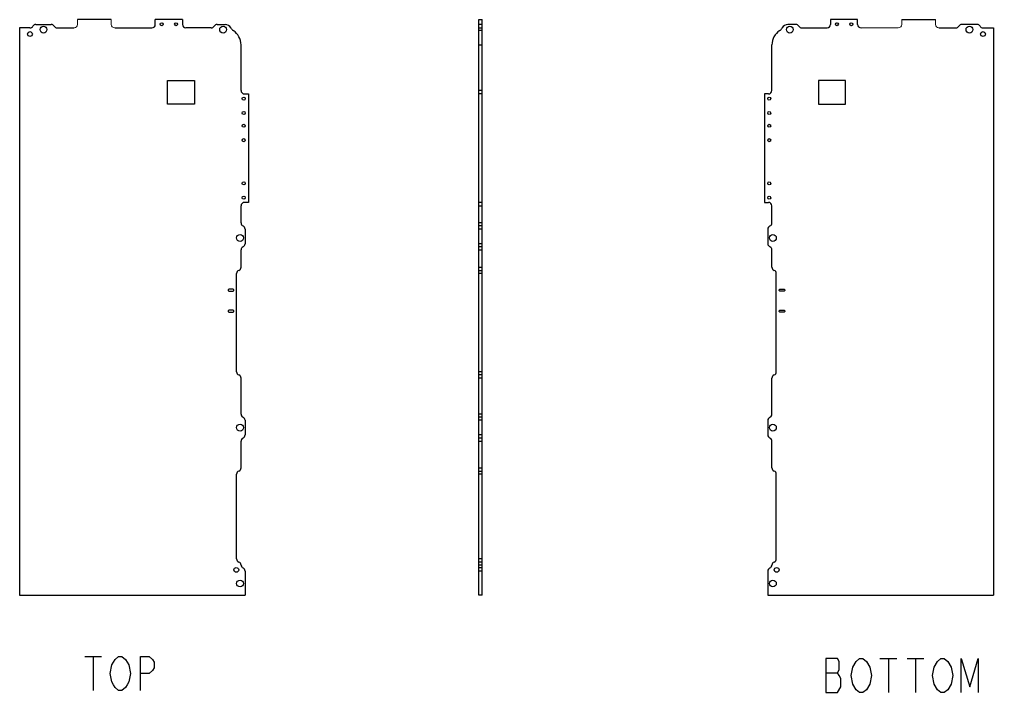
# Model space of a CAD drawing. Header units: millimetres. Extents: x 106 to 800, y 154 to 369.
# Drawn here: x 512.9 to 800.4, y 153.8 to 352.5 of the extents above; entities that cross this region are included whole.
import ezdxf

# ---------------------------------------------------------------- set-up
doc = ezdxf.new("R2010")
doc.units = ezdxf.units.MM
doc.header["$LTSCALE"] = 32.67
doc.layers.get('0').update_dxf_attribs({"linetype": 'CONTINUOUS'})
doc.layers.add('图层1', color=3, linetype='CONTINUOUS')

msp = doc.modelspace()

# ---------------------------------------------------------------- linework, layer by layer
at = {"color": 7, "linetype": 'Continuous'}
for p, q in [((517.71, 351), (522.24, 351)), ((552.97, 351), (552.97, 352.5)), ((560.97, 352.5), (552.97, 352.5)), ((560.97, 352.5), (560.97, 351)), ((571.21, 351), (573.54, 351)), ((648.48, 182.5), (648.48, 352.5)), ((648.48, 352.5), (649.48, 352.5)), ((649.48, 351), (648.48, 351)), ((649.48, 182.5), (649.48, 352.5)), ((742.02, 351), (739.69, 351)), ((752.25, 352.5), (752.25, 351)), ((760.25, 352.5), (752.25, 352.5)), ((760.25, 351), (760.25, 352.5)), ((795.52, 351), (790.99, 351)), ((512.87, 350), (512.87, 182.5)), ((515.97, 350), (512.87, 350)), ((569.47, 350), (561.97, 350)), ((649.48, 349.94), (648.48, 349.94)), ((649.48, 349.2), (648.48, 349.2)), ((743.75, 350), (751.25, 350)), ((797.25, 350), (800.35, 350)), ((800.35, 350), (800.35, 182.5)), ((578.27, 331.5), (578.27, 345)), ((648.48, 345), (649.48, 345)), ((734.95, 331.5), (734.95, 345)), ((556.57, 327.5), (556.57, 334.5)), ((556.57, 334.5), (564.57, 334.5)), ((564.57, 334.5), (564.57, 327.5)), ((748.65, 334.5), (748.65, 327.5)), ((756.65, 334.5), (748.65, 334.5)), ((756.65, 327.5), (756.65, 334.5)), ((649.48, 331.5), (648.48, 331.5)), ((579.27, 330.5), (580.47, 330.5)), ((580.47, 330.5), (580.47, 298.5)), ((649.48, 330.5), (648.48, 330.5)), ((732.75, 330.5), (732.75, 298.5)), ((733.95, 330.5), (732.75, 330.5)), ((564.57, 327.5), (556.57, 327.5)), ((748.65, 327.5), (756.65, 327.5)), ((578.27, 292.45), (578.27, 297.5)), ((580.47, 298.5), (579.27, 298.5)), ((649.48, 298.5), (648.48, 298.5)), ((648.48, 297.5), (649.48, 297.5)), ((732.75, 298.5), (733.95, 298.5)), ((734.95, 292.45), (734.95, 297.5)), ((579.47, 290.62), (579.47, 286.29)), ((649.48, 292.45), (648.48, 292.45)), ((649.48, 291.54), (648.48, 291.54)), ((649.48, 290.62), (648.48, 290.62)), ((733.75, 290.62), (733.75, 286.29)), ((649.48, 286.29), (648.48, 286.29)), ((649.48, 285.37), (648.48, 285.37)), ((578.27, 279.37), (578.27, 284.45)), ((648.48, 284.45), (649.48, 284.45)), ((734.95, 279.37), (734.95, 284.45)), ((648.48, 279.37), (649.48, 279.37)), ((576.97, 248.5), (576.97, 277.5)), ((648.48, 278.43), (649.48, 278.43)), ((649.48, 277.5), (648.48, 277.5)), ((736.25, 248.5), (736.25, 277.5)), ((649.48, 248.5), (648.48, 248.5)), ((649.48, 247.56), (648.48, 247.56)), ((578.27, 236), (578.27, 246.62)), ((649.48, 246.62), (648.48, 246.62)), ((734.95, 236), (734.95, 246.62)), ((649.48, 236), (648.48, 236)), ((579.47, 234.16), (579.47, 229.83)), ((649.48, 235.08), (648.48, 235.08)), ((649.48, 234.16), (648.48, 234.16)), ((733.75, 234.16), (733.75, 229.83)), ((578.27, 220.11), (578.27, 228)), ((649.48, 229.83), (648.48, 229.83)), ((649.48, 228.91), (648.48, 228.91)), ((648.48, 228), (649.48, 228)), ((734.95, 220.11), (734.95, 228)), ((648.48, 220.11), (649.48, 220.11)), ((648.48, 219.17), (649.48, 219.17)), ((576.97, 193.24), (576.97, 218.24)), ((649.48, 218.24), (648.48, 218.24)), ((736.25, 193.24), (736.25, 218.24)), ((649.48, 193.24), (648.48, 193.24)), ((649.48, 192.3), (648.48, 192.3)), ((649.48, 191.43), (648.48, 191.43)), ((649.48, 190.58), (648.48, 190.58)), ((579.47, 189.66), (579.47, 182.5)), ((649.48, 189.66), (648.48, 189.66)), ((733.75, 189.66), (733.75, 182.5)), ((512.87, 182.5), (579.47, 182.5)), ((649.48, 182.5), (648.48, 182.5)), ((733.75, 182.5), (800.35, 182.5))]:
    msp.add_line(p, q, dxfattribs=at)
at = {"color": 7, "linetype": 'Continuous', "lineweight": 0}
for p, q in [((529.97, 351), (529.97, 352.5)), ((539.97, 352.5), (539.97, 351)), ((752.25, 352.5), (752.25, 351)), ((752.25, 352.5), (760.25, 352.5)), ((760.25, 351), (760.25, 352.5)), ((773.25, 352.5), (773.25, 351)), ((783.25, 351), (783.25, 352.5)), ((761.25, 350), (772.25, 350))]:
    msp.add_line(p, q, dxfattribs=at)
for p, q in [((539.97, 352.5), (529.97, 352.5)), ((773.25, 352.5), (783.25, 352.5)), ((523.97, 350), (528.97, 350)), ((540.97, 350), (551.97, 350)), ((784.25, 350), (789.25, 350))]:
    msp.add_line(p, q)
for points in [[(576.12, 272.6), (576.12, 272.6, 0.414214), (575.8, 272.92), (574.75, 272.92, 0.414214), (574.42, 272.6), (574.42, 272.6, 0.414214), (574.75, 272.27), (575.8, 272.27, 0.414214)], [(737.1, 272.6), (737.1, 272.6, -0.414214), (737.43, 272.92), (738.48, 272.92, -0.414214), (738.8, 272.6), (738.8, 272.6, -0.414214), (738.48, 272.27), (737.43, 272.27, -0.414214)], [(576.12, 266.4), (576.12, 266.4, 0.414214), (575.8, 266.72), (574.75, 266.72, 0.414214), (574.42, 266.4), (574.42, 266.4, 0.414214), (574.75, 266.07), (575.8, 266.07, 0.414214)], [(737.1, 266.4), (737.1, 266.4, -0.414214), (737.43, 266.72), (738.48, 266.72, -0.414214), (738.8, 266.4), (738.8, 266.4, -0.414214), (738.48, 266.07), (737.43, 266.07, -0.414214)]]:
    msp.add_lwpolyline(points, format="xyb", close=True)
at = {"color": 7, "linetype": 'Continuous'}
for centre, radius in [((554.85, 351.09), 0.45), ((559.1, 351.09), 0.45), ((754.13, 351.09), 0.45), ((758.38, 351.09), 0.45), ((515.97, 348.2), 0.7), ((519.97, 349.5), 1), ((572.97, 349.5), 1), ((740.25, 349.5), 1), ((793.25, 349.5), 1), ((797.25, 348.2), 0.7), ((579.06, 329.12), 0.45), ((734.16, 329.12), 0.45), ((579.06, 324.87), 0.45), ((734.16, 324.87), 0.45), ((579.06, 321.12), 0.45), ((734.16, 321.12), 0.45), ((579.06, 316.87), 0.45), ((734.16, 316.87), 0.45), ((579.06, 304.12), 0.45), ((734.16, 304.12), 0.45), ((579.06, 299.87), 0.45), ((734.16, 299.87), 0.45), ((577.97, 288), 1), ((735.25, 288), 1), ((577.97, 232), 1), ((735.25, 232), 1), ((576.87, 190), 0.7), ((736.35, 190), 0.7), ((577.97, 186), 1), ((735.25, 186), 1)]:
    msp.add_circle(centre, radius, dxfattribs=at)
at = {"color": 7, "linetype": 'Continuous', "lineweight": 0}
for centre in [(754.13, 351.09), (758.38, 351.09)]:
    msp.add_circle(centre, 0.45, dxfattribs=at)
at = {"color": 7, "linetype": 'Continuous'}
for centre, radius, start, end in [((517.71, 350), 1, 90, 150), ((522.24, 350), 1, 30, 90), ((551.97, 351), 1, 270, 0), ((561.97, 351), 1, 180, 270), ((571.21, 350), 1, 90, 150), ((573.54, 349), 2, 28.0971, 90), ((739.69, 349), 2, 90, 151.9029), ((742.02, 350), 1, 30, 90), ((751.25, 351), 1, 270, 0), ((761.25, 351), 1, 180, 270), ((790.99, 350), 1, 90, 150), ((795.52, 350), 1, 30, 90), ((515.97, 351), 1, 270, 330), ((523.97, 351), 1, 210, 270), ((569.47, 351), 1, 270, 330), ((577.07, 350.88), 2, 208.0971, 237.1985), ((573.27, 345), 5, 0, 57.1985), ((739.95, 345), 5, 122.8015, 180), ((736.16, 350.88), 2, 302.8015, 331.9029), ((743.75, 351), 1, 210, 270), ((789.25, 351), 1, 270, 330), ((797.25, 351), 1, 210, 270), ((579.27, 331.5), 1, 180, 270), ((733.95, 331.5), 1, 270, 0), ((579.27, 297.5), 1, 90, 180), ((733.95, 297.5), 1, 0, 90), ((579.27, 292.45), 1, 180, 246.4218), ((578.47, 290.62), 1, 0, 66.4218), ((734.75, 290.62), 1, 113.5782, 180), ((733.95, 292.45), 1, 293.5782, 0), ((579.27, 284.45), 1, 113.5782, 180), ((578.47, 286.29), 1, 293.5782, 0), ((734.75, 286.29), 1, 180, 246.4218), ((733.95, 284.45), 1, 0, 66.4218), ((577.27, 279.37), 1, 290.4873, 0), ((735.95, 279.37), 1, 180, 249.5127), ((577.97, 277.5), 1, 110.4873, 180), ((735.25, 277.5), 1, 0, 69.5127), ((577.97, 248.5), 1, 180, 249.5127), ((577.27, 246.62), 1, 0, 69.5127), ((735.95, 246.62), 1, 110.4873, 180), ((735.25, 248.5), 1, 290.4873, 0), ((579.27, 236), 1, 180, 246.4218), ((733.95, 236), 1, 293.5782, 0), ((578.47, 234.16), 1, 0, 66.4218), ((734.75, 234.16), 1, 113.5782, 180), ((579.27, 228), 1, 113.5782, 180), ((578.47, 229.83), 1, 293.5782, 0), ((734.75, 229.83), 1, 180, 246.4218), ((733.95, 228), 1, 0, 66.4218), ((577.97, 218.24), 1, 110.4873, 180), ((577.27, 220.11), 1, 290.4873, 0), ((735.95, 220.11), 1, 180, 249.5127), ((735.25, 218.24), 1, 0, 69.5127), ((577.97, 193.24), 1, 180, 249.6525), ((735.25, 193.24), 1, 290.3475, 0), ((577.28, 191.36), 1, 3.8762, 69.6525), ((579.27, 191.5), 1, 183.8762, 246.4218), ((578.47, 189.66), 1, 0, 66.4218), ((734.75, 189.66), 1, 113.5782, 180), ((733.95, 191.5), 1, 293.5782, 356.1238), ((735.95, 191.36), 1, 110.3475, 176.1238)]:
    msp.add_arc(centre, radius, start, end, dxfattribs=at)
at = {"color": 7, "linetype": 'Continuous', "lineweight": 0}
for centre, start, end in [((528.97, 351), 270, 0), ((540.97, 351), 180, 270), ((751.25, 351), 270, 0), ((761.25, 351), 180, 270), ((772.25, 351), 270, 0), ((784.25, 351), 180, 270)]:
    msp.add_arc(centre, 1, start, end, dxfattribs=at)
at = {"layer": '图层1'}
for p, q in [((532.12, 164.44), (537.12, 164.44)), ((534.62, 164.44), (534.62, 154.44)), ((541.12, 163.6), (542.12, 164.44)), ((542.12, 164.44), (543.12, 164.44)), ((543.12, 164.44), (544.12, 163.6)), ((548.62, 154.44), (548.62, 164.44)), ((548.62, 164.44), (551.12, 164.44)), ((551.12, 164.44), (552.12, 163.6)), ((539.62, 159.44), (540.12, 161.94)), ((540.12, 161.94), (540.62, 162.77)), ((540.62, 162.77), (541.12, 163.6)), ((544.12, 163.6), (544.62, 162.77)), ((544.62, 162.77), (545.12, 161.94)), ((545.12, 161.94), (545.62, 159.44)), ((552.12, 163.6), (552.62, 162.77)), ((552.62, 161.1), (552.12, 160.27)), ((552.62, 162.77), (552.62, 161.1)), ((754.33, 163.81), (750.83, 163.81)), ((750.83, 163.81), (750.83, 153.81)), ((754.83, 162.97), (754.33, 163.81)), ((754.83, 160.47), (754.83, 162.97)), ((758.33, 158.81), (758.83, 161.31)), ((758.83, 161.31), (759.83, 162.97)), ((759.83, 162.97), (760.83, 163.81)), ((760.83, 163.81), (761.83, 163.81)), ((761.83, 163.81), (762.83, 162.97)), ((762.83, 162.97), (763.83, 161.31)), ((763.83, 161.31), (764.33, 158.81)), ((766.83, 163.81), (771.83, 163.81)), ((769.33, 163.81), (769.33, 153.81)), ((774.83, 163.81), (779.83, 163.81)), ((777.33, 163.81), (777.33, 153.81)), ((782.33, 158.81), (782.83, 161.31)), ((782.83, 161.31), (783.83, 162.97)), ((783.83, 162.97), (784.83, 163.81)), ((784.83, 163.81), (785.83, 163.81)), ((785.83, 163.81), (786.83, 162.97)), ((786.83, 162.97), (787.83, 161.31)), ((787.83, 161.31), (788.33, 158.81)), ((790.83, 153.81), (790.83, 163.81)), ((790.83, 163.81), (793.33, 155.47)), ((793.33, 155.47), (795.83, 163.81)), ((795.83, 163.81), (795.83, 153.81)), ((540.12, 156.94), (539.62, 159.44)), ((545.62, 159.44), (545.12, 156.94)), ((551.12, 159.44), (548.62, 159.44)), ((552.12, 160.27), (551.12, 159.44)), ((750.83, 159.64), (754.33, 159.64)), ((754.33, 159.64), (754.83, 160.47)), ((754.83, 158.81), (754.33, 159.64)), ((755.33, 157.97), (754.83, 158.81)), ((758.83, 156.31), (758.33, 158.81)), ((764.33, 158.81), (763.83, 156.31)), ((782.83, 156.31), (782.33, 158.81)), ((788.33, 158.81), (787.83, 156.31)), ((540.62, 156.1), (540.12, 156.94)), ((541.12, 155.27), (540.62, 156.1)), ((542.12, 154.44), (541.12, 155.27)), ((544.12, 155.27), (543.12, 154.44)), ((544.62, 156.1), (544.12, 155.27)), ((545.12, 156.94), (544.62, 156.1)), ((754.33, 153.81), (755.33, 155.47)), ((755.33, 155.47), (755.33, 157.97)), ((759.83, 154.64), (758.83, 156.31)), ((763.83, 156.31), (762.83, 154.64)), ((783.83, 154.64), (782.83, 156.31)), ((787.83, 156.31), (786.83, 154.64)), ((543.12, 154.44), (542.12, 154.44)), ((750.83, 153.81), (754.33, 153.81)), ((760.83, 153.81), (759.83, 154.64)), ((761.83, 153.81), (760.83, 153.81)), ((762.83, 154.64), (761.83, 153.81)), ((784.83, 153.81), (783.83, 154.64)), ((785.83, 153.81), (784.83, 153.81)), ((786.83, 154.64), (785.83, 153.81))]:
    msp.add_line(p, q, dxfattribs=at)

doc.saveas('drawing.dxf')
